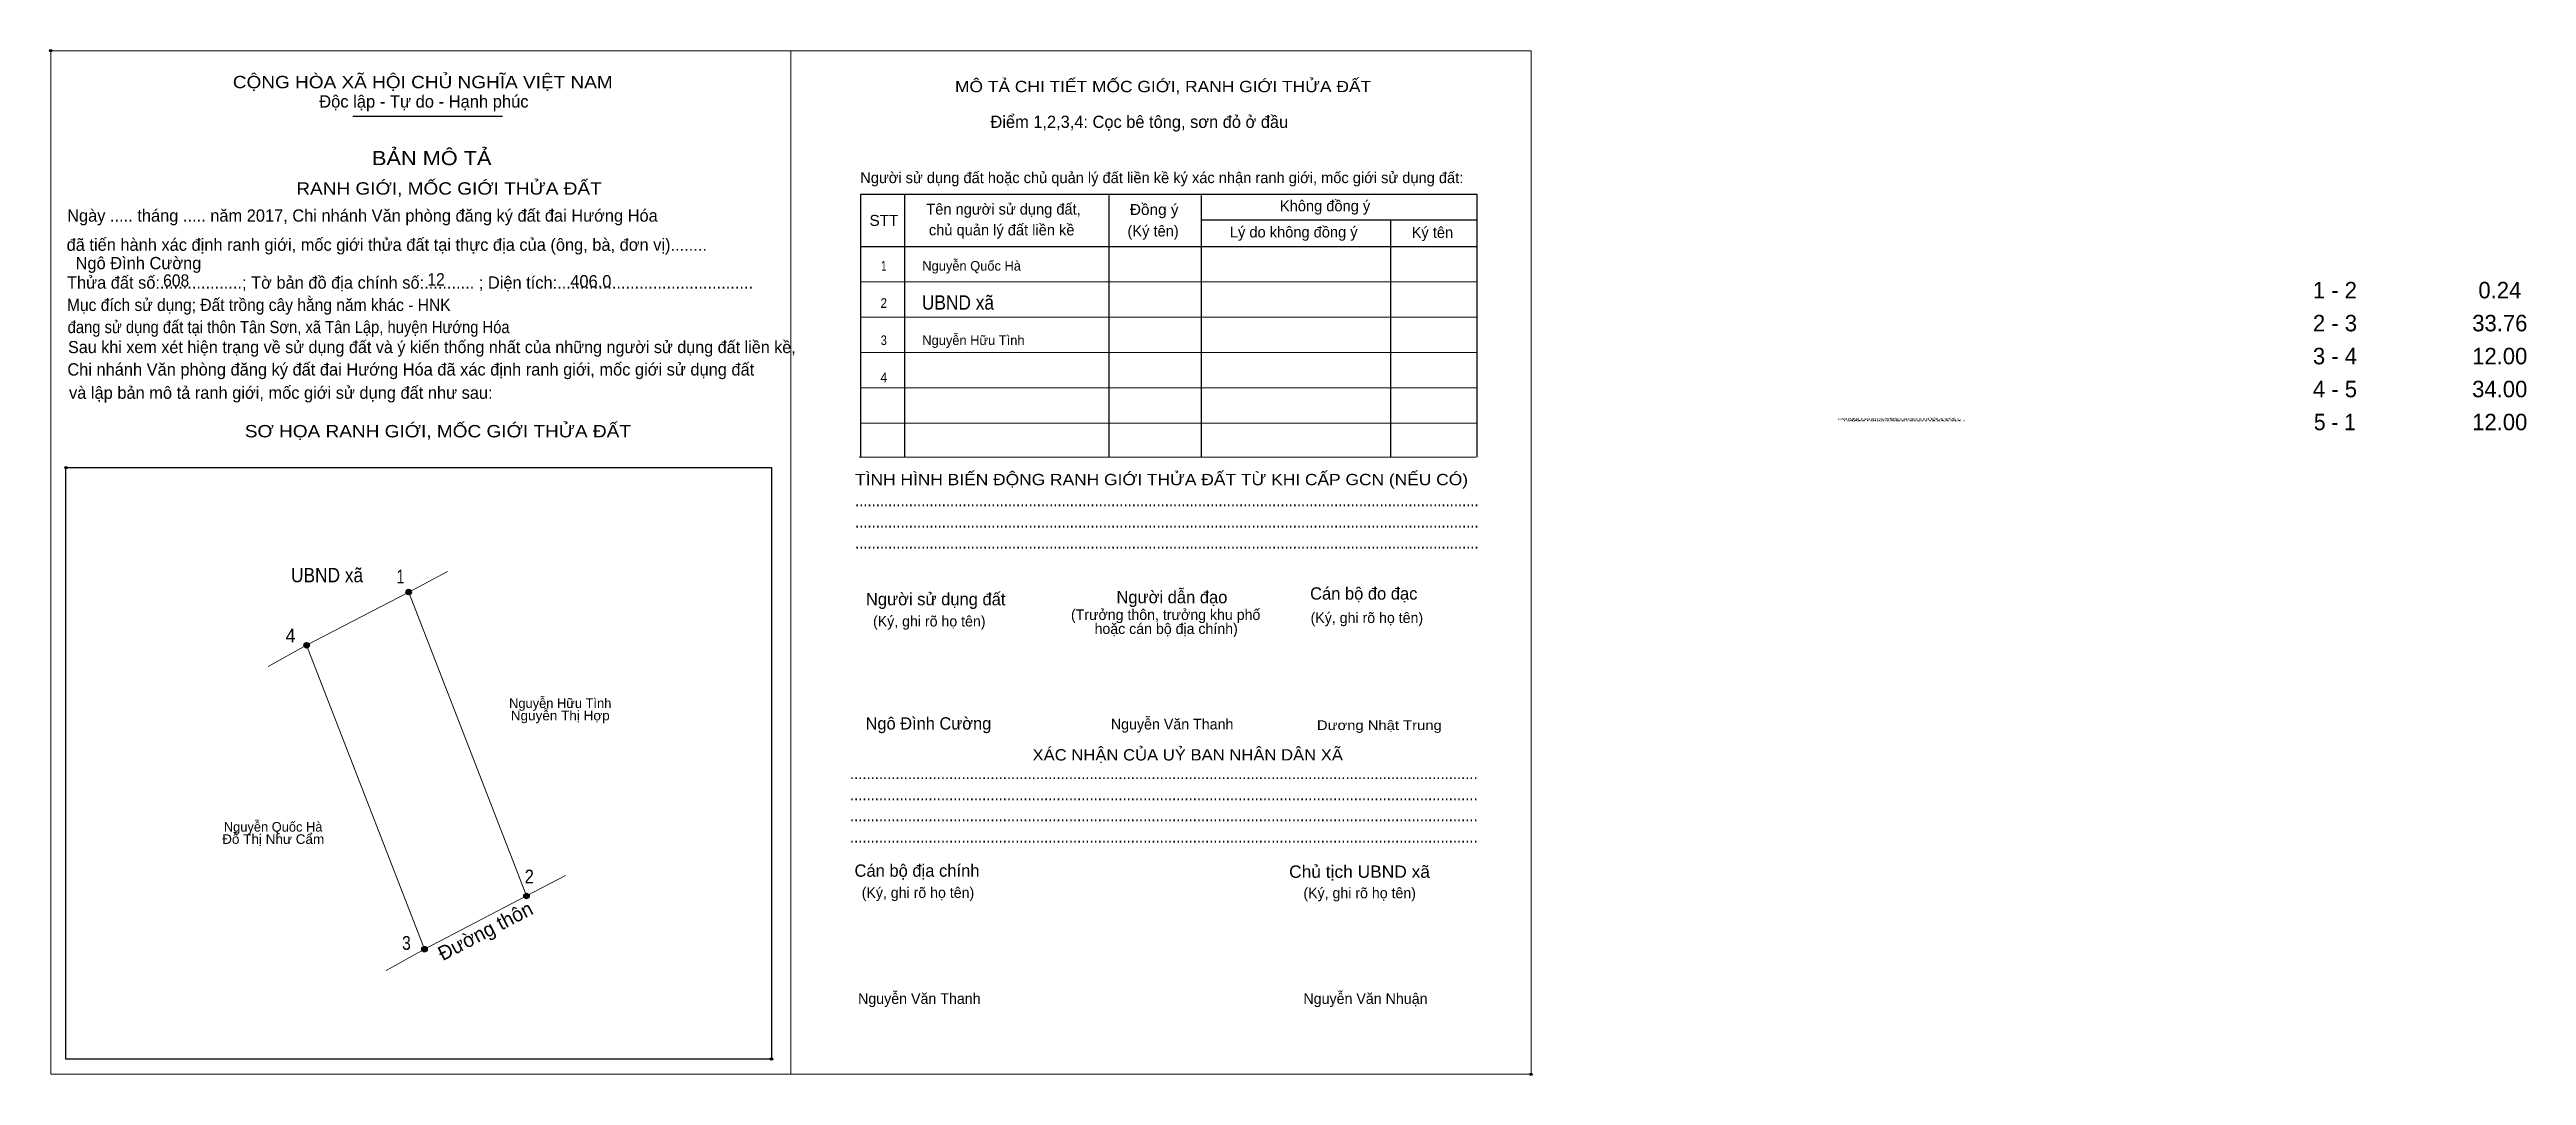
# Model space of a CAD drawing. Header units: metres. Extents: x 548155 to 548413, y 1837778 to 1837885.
import ezdxf
from ezdxf.enums import TextEntityAlignment as Align

# ---------------------------------------------------------------- set-up
doc = ezdxf.new("R2010")
doc.units = ezdxf.units.M
doc.header["$LTSCALE"] = 0.51
doc.header["$PDMODE"] = 32
doc.header["$PDSIZE"] = 0.255
for name, color, linetype, lineweight in [('1', 7, 'Continuous', 25), ('10', 7, 'Continuous', 13), ('11', 7, 'Continuous', 25), ('2', 7, 'Continuous', 13), ('27', 7, 'Continuous', 13)]:
    doc.layers.add(name, color=color, linetype=linetype, lineweight=lineweight)
for name, color, linetype in [('36', 7, 'Continuous'), ('52', 7, 'Continuous'), ('6', 7, 'Continuous'), ('60', 7, 'Continuous'), ('9', 7, 'Continuous')]:
    doc.layers.add(name, color=color, linetype=linetype)

msp = doc.modelspace()

# ---------------------------------------------------------------- hatches: boundary and pattern name
at = {"layer": '11'}
for points in [[(548192.5565, 1837828.21, 1), (548191.9835, 1837828.21, 1)], [(548181.9165, 1837822.66, 1), (548181.3435, 1837822.66, 1)], [(548181.9165, 1837822.66, 1), (548181.3435, 1837822.66, 1)], [(548204.8465, 1837796.51, 1), (548204.2735, 1837796.51, 1)], [(548194.2065, 1837790.96, 1), (548193.6335, 1837790.96, 1)]]:
    msp.add_hatch(color=256, dxfattribs=at).paths.add_polyline_path(points)

# ---------------------------------------------------------------- linework, layer by layer
at = {"layer": '1'}
for p, q in [((548186.45, 1837877.84), (548202.06, 1837877.84)), ((548244, 1837869.7), (548244, 1837842.28)), ((548265.3, 1837869.59), (548265.3, 1837842.28)), ((548274.91, 1837869.59), (548274.91, 1837842.28)), ((548274.91, 1837867.05), (548303.7, 1837867.05)), ((548294.68, 1837867.05), (548294.68, 1837842.28)), ((548239.38, 1837864.25), (548303.7, 1837864.25))]:
    msp.add_line(p, q, dxfattribs=at)
at = {"layer": '1', "lineweight": 13}
for p, q in [((548239.38, 1837860.57), (548303.7, 1837860.57)), ((548239.38, 1837856.89), (548303.7, 1837856.89)), ((548239.38, 1837853.2), (548303.7, 1837853.2)), ((548239.38, 1837849.52), (548303.7, 1837849.52)), ((548239.38, 1837845.84), (548303.7, 1837845.84)), ((548239.27, 1837842.28), (548303.58, 1837842.28))]:
    msp.add_line(p, q, dxfattribs=at)
at = {"layer": '1'}
msp.add_lwpolyline([(548303.7, 1837842.28), (548303.7, 1837869.7), (548239.38, 1837869.7), (548239.38, 1837842.28)], dxfattribs=at)
msp.add_lwpolyline([(548156.52, 1837841.19), (548230.11, 1837841.19), (548230.11, 1837779.5), (548156.52, 1837779.5)], close=True, dxfattribs=at)
for p in [(548154.94, 1837884.68), (548156.52, 1837841.19), (548230.1, 1837779.5), (548230.11, 1837779.5), (548309.33, 1837777.91)]:
    msp.add_point(p, dxfattribs=at)
at = {"layer": '10'}
msp.add_lwpolyline([(548181.63, 1837822.66), (548192.27, 1837828.21), (548192.36, 1837827.99), (548204.56, 1837796.51), (548193.92, 1837790.96)], close=True, dxfattribs=at)
at = {"layer": '11'}
for centre in [(548192.27, 1837828.21), (548181.63, 1837822.66), (548181.63, 1837822.66), (548204.56, 1837796.51), (548193.92, 1837790.96)]:
    msp.add_circle(centre, 0.2865, dxfattribs=at)
at = {"layer": '2'}
for points in [[(548154.94, 1837884.68), (548232.13, 1837884.68), (548232.13, 1837777.91), (548154.94, 1837777.91)], [(548232.13, 1837884.68), (548309.33, 1837884.68), (548309.33, 1837777.91), (548232.13, 1837777.91)], [(548232.14, 1837884.68), (548309.33, 1837884.68), (548309.33, 1837777.91), (548232.14, 1837777.91)]]:
    msp.add_lwpolyline(points, close=True, dxfattribs=at)
at = {"layer": '27'}
for p, q in [((548192.27, 1837828.21), (548196.33, 1837830.34)), ((548181.63, 1837822.66), (548177.62, 1837820.43)), ((548204.56, 1837796.51), (548208.62, 1837798.64)), ((548193.92, 1837790.96), (548189.91, 1837788.73))]:
    msp.add_line(p, q, dxfattribs=at)

# ---------------------------------------------------------------- texts
at = {"layer": '1'}
for s, height, width, p in [('CỘNG HÒA XÃ HỘI CHỦ NGHĨA VIỆT NAM', 1.288, 1.15, (548173.93, 1837880.77)), ('RANH GIỚI, MỐC GIỚI THỬA ĐẤT', 1.289, 1.15, (548180.55, 1837869.67)), ('STT', 1.141, 1.05, (548240.33, 1837866.41)), ('Đồng ý', 1.141, 1.05, (548267.49, 1837867.55)), ('Mục đích sử dụng; Đất trồng cây hằng năm khác - HNK', 1.279, 0.95, (548156.63, 1837857.53)), ('đang sử dụng đất tại thôn Tân Sơn, xã Tân Lập, huyện Hướng Hóa', 1.279, 0.9, (548156.7, 1837855.22)), ('RANH GIỚI, MỐC GIỚI THỬA ĐẤT', 0.1613, 3.55, (548341.31, 1837846.18)), ('RANH GIỚI, MỐC GIỚI THỬA ĐẤT', 0.1613, 3.55, (548341.78, 1837846.18)), ('RANH GIỚI, MỐC GIỚI THỬA ĐẤT', 0.1613, 3.55, (548341.94, 1837846.01)), ('RANH GIỚI, MỐC GIỚI THỬA ĐẤT', 0.1613, 3.55, (548342.41, 1837846.01)), ('SƠ HỌA RANH GIỚI, MỐC GIỚI THỬA ĐẤT', 1.289, 1.15, (548175.18, 1837844.35)), ('TÌNH HÌNH BIẾN ĐỘNG RANH GIỚI THỬA ĐẤT TỪ KHI CẤP GCN (NẾU CÓ)', 1.178, 1.15, (548238.83, 1837839.36)), ('.......................................................................................................................................................', 1.288, 0.9, (548238.83, 1837837.15)), ('.......................................................................................................................................................', 1.288, 0.9, (548238.83, 1837834.94)), ('.......................................................................................................................................................', 1.288, 0.9, (548238.83, 1837832.74)), ('Dương Nhật Trung', 1.003, 1.15, (548287, 1837813.82)), ('........................................................................................................................................................', 1.288, 0.9, (548238.3, 1837808.7)), ('........................................................................................................................................................', 1.288, 0.9, (548238.3, 1837806.49)), ('........................................................................................................................................................', 1.288, 0.9, (548238.3, 1837804.29)), ('........................................................................................................................................................', 1.288, 0.9, (548238.3, 1837802.08)), ('Chủ tịch UBND xã', 1.289, 1.05, (548284.1, 1837798.4))]:
    msp.add_text(s, height=height, dxfattribs=dict(at, width=width)).set_placement(p)
for s, height, p in [('Độc lập - Tự do - Hạnh phúc', 1.288, (548182.94, 1837878.75)), ('Điểm 1,2,3,4: Cọc bê tông, sơn đỏ ở đầu', 1.279, (548252.95, 1837876.63)), ('Người sử dụng đất hoặc chủ quản lý đất liền kề ký xác nhận ranh giới, mốc giới sử dụng đất:', 1.141, (548239.37, 1837870.87)), ('Ngày ..... tháng ..... năm 2017, Chi nhánh Văn phòng đăng ký đất đai Hướng Hóa', 1.279, (548156.65, 1837866.85)), ('Tên người sử dụng đất,', 1.141, (548246.26, 1837867.59)), ('Không đồng ý', 1.141, (548283.14, 1837867.93)), (' đã tiến hành xác định ranh giới, mốc giới thửa đất tại thực địa của (ông, bà, đơn vị)........', 1.279, (548156.12, 1837863.81)), ('chủ quản lý đất liền kề', 1.141, (548246.53, 1837865.42)), ('(Ký tên)', 1.141, (548267.24, 1837865.31)), ('Lý do không đồng ý', 1.141, (548277.92, 1837865.2)), ('Ký tên', 1.141, (548296.88, 1837865.16)), ('Thửa đất số:..................; Tờ bản đồ địa chính số:........... ; Diện tích:...........................................', 1.279, (548156.63, 1837859.86)), ('Sau khi xem xét hiện trạng về sử dụng đất và ý kiến thống nhất của những người sử dụng đất liền kề,', 1.259, (548156.74, 1837853.14)), ('Chi nhánh Văn phòng đăng ký đất đai Hướng Hóa đã xác định ranh giới, mốc giới sử dụng đất', 1.279, (548156.67, 1837850.8)), (' và lập bản mô tả ranh giới, mốc giới sử dụng đất như sau:', 1.279, (548156.37, 1837848.37)), ('Người sử dụng đất', 1.289, (548239.96, 1837826.83)), ('Người dẫn đạo', 1.288, (548266.09, 1837827.04)), ('Cán bộ đo đạc', 1.286, (548286.29, 1837827.42)), ('(Ký, ghi rõ họ tên)', 1.104, (548240.7, 1837824.62)), ('(Ký, ghi rõ họ tên)', 1.104, (548286.34, 1837824.98)), ('Nguyễn Văn Thanh', 1.109, (548265.51, 1837813.88)), ('Cán bộ địa chính', 1.289, (548238.77, 1837798.51)), ('(Ký, ghi rõ họ tên)', 1.104, (548239.52, 1837796.31)), ('(Ký, ghi rõ họ tên)', 1.104, (548285.59, 1837796.27)), ('Nguyễn Văn Thanh', 1.109, (548239.14, 1837785.25)), ('Nguyễn Văn Nhuận', 1.109, (548285.59, 1837785.25))]:
    msp.add_text(s, height=height, dxfattribs=at).set_placement(p)
for s, height, width, p in [('MÔ TẢ CHI TIẾT MỐC GIỚI, RANH GIỚI THỬA ĐẤT', 1.178, 1.15, (548270.955, 1837880.36)), ('BẢN MÔ TẢ', 1.473, 1.15, (548194.675, 1837872.75)), ('XÁC NHẬN CỦA UỶ BAN NHÂN DÂN XÃ', 1.179, 1.1, (548273.525, 1837810.64))]:
    msp.add_text(s, height=height, dxfattribs=dict(at, width=width)).set_placement(p, align=Align.CENTER)
for s, p in [('(Trưởng thôn, trưởng khu phố', (548271.22, 1837825.3)), ('hoặc cán bộ địa chính)', (548271.275, 1837823.84))]:
    msp.add_text(s, height=1.104, dxfattribs=at).set_placement(p, align=Align.CENTER)
at = {"layer": '10'}
msp.add_text('Đường thôn', height=1.5, rotation=27.547, dxfattribs=at).set_placement((548195.82, 1837789.7))
at = {"layer": '36'}
for s, height, width, p in [('UBND xã', 1.5, 0.9, (548249.56, 1837857.67)), ('UBND xã', 1.5, 0.9, (548183.76, 1837829.23)), ('Nguyễn Thị Hợp', 1.003, 1.05, (548208.08, 1837814.83)), ('Đỗ Thị Như Cẩm', 1.003, 1.05, (548178.14, 1837801.94))]:
    msp.add_text(s, height=height, dxfattribs=dict(at, width=width)).set_placement(p, align=Align.CENTER)
for s, p in [('Nguyễn Hữu Tình', (548208.075, 1837816.12)), ('Nguyễn Quốc Hà', (548178.135, 1837803.22))]:
    msp.add_text(s, height=1.003, dxfattribs=at).set_placement(p, align=Align.CENTER)
at = {"layer": '52'}
for s, p in [('1 - 2', (548393.17, 1837858.85)), ('0.24', (548410.375, 1837858.85)), ('2 - 3', (548393.18, 1837855.41)), ('33.76', (548410.375, 1837855.41)), ('3 - 4', (548393.18, 1837851.97)), ('12.00', (548410.365, 1837851.97)), ('4 - 5', (548393.18, 1837848.53)), ('34.00', (548410.365, 1837848.53)), ('12.00', (548410.365, 1837845.09))]:
    msp.add_text(s, height=1.719, dxfattribs=at).set_placement(p, align=Align.CENTER)
at = {"layer": '52', "width": 0.95}
msp.add_text('5 - 1', height=1.719, dxfattribs=at).set_placement((548393.17, 1837845.09), align=Align.CENTER)
at = {"layer": '6'}
for s, height, p in [('Ngô Đình Cường', 1.28, (548157.53, 1837861.89)), ('406.0', 1.284, (548209.12, 1837859.99)), ('Ngô Đình Cường', 1.28, (548239.92, 1837813.87))]:
    msp.add_text(s, height=height, dxfattribs=at).set_placement(p)
at = {"layer": '6', "width": 0.95}
for s, p in [('608', (548166.66, 1837860.07)), ('12', (548194.22, 1837860.19))]:
    msp.add_text(s, height=1.284, dxfattribs=at).set_placement(p)
at = {"layer": '60'}
for s, width, p in [('1', 0.75, (548241.825, 1837861.74)), ('2', 0.9, (548241.82, 1837857.86)), ('3', 0.85, (548241.825, 1837853.98)), ('4', 0.95, (548241.83, 1837850.1))]:
    msp.add_text(s, height=1.003, dxfattribs=dict(at, width=width)).set_placement(p, align=Align.CENTER)
for s, p in [('Nguyễn Quốc Hà', (548245.84, 1837861.74)), ('Nguyễn Hữu Tình', (548245.84, 1837853.98))]:
    msp.add_text(s, height=1.003, dxfattribs=at).set_placement(p)
at = {"layer": '9'}
for s, width, p in [('1', 0.75, (548191.425, 1837829.12)), ('4', 0.95, (548179.95, 1837822.96)), ('2', 0.9, (548204.85, 1837797.82)), ('3', 0.85, (548192.04, 1837790.89))]:
    msp.add_text(s, height=1.433, dxfattribs=dict(at, width=width)).set_placement(p, align=Align.CENTER)

doc.saveas('drawing.dxf')
